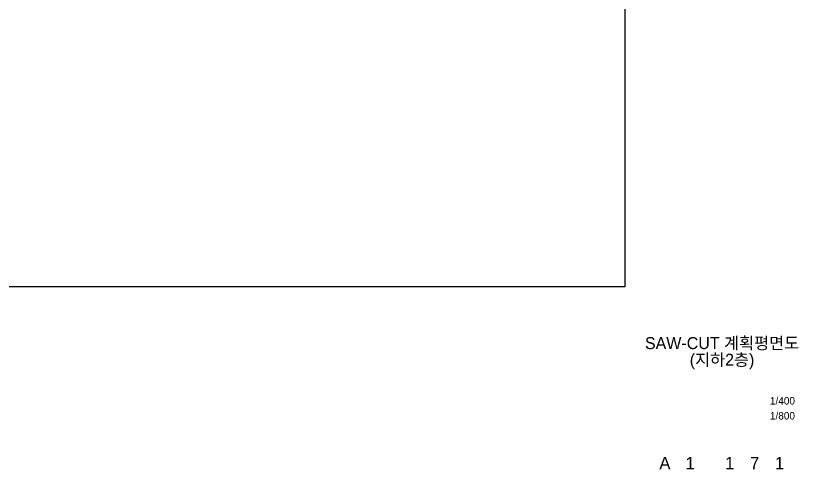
# Model space of a CAD drawing. Header units: millimetres. Extents: x -224470 to 893780, y -1288009 to 197746.
# Drawn here: x 194279 to 319839, y 7472 to 80288 of the extents above; entities that cross this region are included whole.
import ezdxf
from ezdxf.enums import TextEntityAlignment as Align

# ---------------------------------------------------------------- set-up
doc = ezdxf.new("R2010")
doc.units = ezdxf.units.MM
doc.header["$LTSCALE"] = 1000
doc.header["$MEASUREMENT"] = 0
doc.layers.get('Defpoints').update_dxf_attribs({"color": 171, "linetype": 'CONTINUOUS'})
doc.layers.add('TEXT-TITLE', color=6, linetype='CONTINUOUS')
doc.layers.add('TEXT-기입', color=6, linetype='CONTINUOUS')
doc.styles.add('CGS', font='cgse', dxfattribs={"bigfont": 'cgs'})
doc.styles.add('나눔바른고딕', font='')
doc.styles.get('나눔바른고딕').set_extended_font_data('나눔바른고딕')

msp = doc.modelspace()

# ---------------------------------------------------------------- linework, layer by layer
at = {"layer": 'Defpoints', "ltscale": 10000}
msp.add_lwpolyline([(292000, 36778.1), (8000, 36778.1), (8000, 197745.9), (292000, 197745.9)], close=True, dxfattribs=at)

# ---------------------------------------------------------------- texts
at = {"layer": 'TEXT-TITLE', "style": '나눔바른고딕'}
for s, p in [('SAW-CUT 계획평면도', (307600, 27733.3)), ('(지하2층)', (307600, 25066.7))]:
    msp.add_text(s, height=1920, dxfattribs=at).set_placement(p, align=Align.MIDDLE_CENTER)
at = {"layer": 'TEXT-기입', "style": '나눔바른고딕'}
for s, p in [('1/400', (315281.5, 17511.5)), ('1/800', (315281.5, 15111.5))]:
    msp.add_text(s, height=1200, dxfattribs=at).set_placement(p, align=Align.BOTTOM_LEFT)
at = {"layer": 'TEXT-기입', "style": 'CGS'}
for s, p in [('A', (298431.1, 8471.5)), ('1', (302481.3, 8471.5)), ('1', (308831.1, 8471.5)), ('7', (312831.1, 8471.5)), ('1', (316831.1, 8471.5))]:
    msp.add_text(s, height=2000, dxfattribs=at).set_placement(p, align=Align.MIDDLE_CENTER)

doc.saveas('drawing.dxf')
